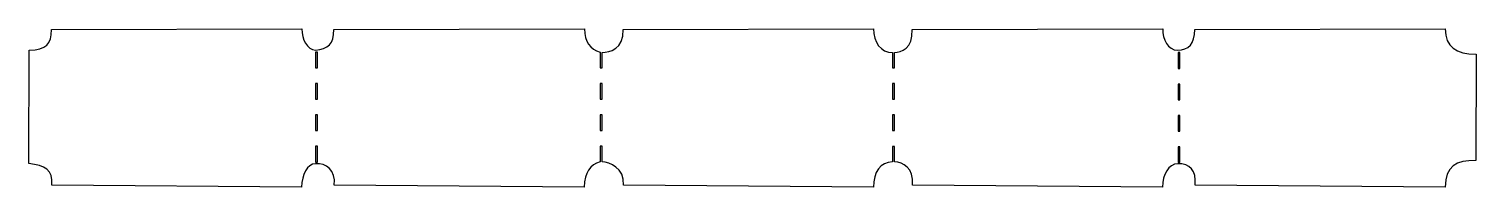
# Model space of a CAD drawing. Header units: centimetres. Extents: x -9.7 to 9.7, y -1.1 to 1.1.
import ezdxf

# ---------------------------------------------------------------- set-up
doc = ezdxf.new("R2010")
doc.units = ezdxf.units.CM
doc.header["$MEASUREMENT"] = 0
doc.layers.add('Layer 1', color=7, linetype='Continuous')

msp = doc.modelspace()

# ---------------------------------------------------------------- linework, layer by layer
at = {"layer": 'Layer 1', "color": 37, "lineweight": 25}
for points, knots in [([(9.71558, 0.7243), (9.4455, 0.72637), (9.30217, 0.82299), (9.30217, 1.0666), (9.30217, 1.0666), (9.30217, 1.0666), (5.93783, 1.05668), (5.93783, 1.05668), (5.93783, 1.05668), (5.93989, 0.86022), (5.8556, 0.78217), (5.7088, 0.77804), (5.7088, 0.77804), (5.57601, 0.78174), (5.50788, 0.92267), (5.50788, 1.0666), (5.50788, 1.0666), (5.50788, 1.0666), (2.14436, 1.05668), (2.14436, 1.05668), (2.14436, 1.05668), (2.15574, 0.80112), (1.99679, 0.74937), (1.90789, 0.74828), (1.90789, 0.74828), (1.90789, 0.74828), (1.90789, 0.54157), (1.90789, 0.54157), (1.90789, 0.54157), (1.90789, 0.54157), (1.88143, 0.54157), (1.88143, 0.54157), (1.88143, 0.54157), (1.88143, 0.54157), (1.88143, 0.7491), (1.88143, 0.7491), (1.88143, 0.7491), (1.7216, 0.74267), (1.62511, 0.89152), (1.62511, 1.0666), (1.62511, 1.0666), (1.62511, 1.0666), (-1.73841, 1.05668), (-1.73841, 1.05668), (-1.73841, 1.05668), (-1.72658, 0.79544), (-1.91954, 0.74728), (-2.01788, 0.74828), (-2.01788, 0.74828), (-2.01788, 0.74828), (-2.01788, 0.5424), (-2.01788, 0.5424), (-2.01788, 0.5424), (-2.01788, 0.5424), (-2.04434, 0.5424), (-2.04434, 0.5424), (-2.04434, 0.5424), (-2.04434, 0.5424), (-2.04434, 0.75159), (-2.04434, 0.75159), (-2.04434, 0.75159), (-2.18333, 0.79472), (-2.25683, 0.8934), (-2.25683, 1.06661), (-2.25683, 1.06661), (-2.25683, 1.06661), (-5.62117, 1.05669), (-5.62117, 1.05669), (-5.62117, 1.05669), (-5.61868, 0.86023), (-5.70061, 0.79718), (-5.86839, 0.77805), (-5.86839, 0.77805), (-5.98318, 0.79075), (-6.05112, 0.92268), (-6.05112, 1.06661), (-6.05112, 1.06661), (-6.05112, 1.06661), (-9.41464, 1.05669), (-9.41464, 1.05669), (-9.41464, 1.05669), (-9.41215, 0.85527), (-9.48028, 0.79129), (-9.7123, 0.77722), (-9.7123, 0.77722), (-9.7123, 0.77722), (-9.71561, -0.74827), (-9.71561, -0.74827), (-9.71561, -0.74827), (-9.50384, -0.77227), (-9.3886, -0.83375), (-9.40969, -1.03848), (-9.40969, -1.03848), (-9.40969, -1.03848), (-6.05362, -1.06659), (-6.05362, -1.06659), (-6.05362, -1.06659), (-6.05113, -0.89826), (-5.98277, -0.75537), (-5.86758, -0.75074), (-5.86758, -0.75074), (-5.72862, -0.7404), (-5.59513, -0.84035), (-5.6154, -1.03847), (-5.6154, -1.03847), (-5.6154, -1.03847), (-2.25933, -1.06658), (-2.25933, -1.06658), (-2.25933, -1.06658), (-2.25648, -0.86477), (-2.18252, -0.76505), (-2.04436, -0.72758), (-2.04436, -0.72758), (-2.04436, -0.72758), (-2.04436, -0.51591), (-2.04436, -0.51591), (-2.04436, -0.51591), (-2.04436, -0.51591), (-2.0179, -0.51591), (-2.0179, -0.51591), (-2.0179, -0.51591), (-2.0179, -0.51591), (-2.0179, -0.72592), (-2.0179, -0.72592), (-2.0179, -0.72592), (-1.92452, -0.73143), (-1.71389, -0.8036), (-1.73265, -1.03846), (-1.73265, -1.03846), (-1.73265, -1.03846), (1.6226, -1.06657), (1.6226, -1.06657), (1.6226, -1.06657), (1.62548, -0.86261), (1.71646, -0.72676), (1.8814, -0.72592), (1.8814, -0.72592), (1.8814, -0.72592), (1.8814, -0.51673), (1.8814, -0.51673), (1.8814, -0.51673), (1.8814, -0.51673), (1.90786, -0.51673), (1.90786, -0.51673), (1.90786, -0.51673), (1.90786, -0.51673), (1.90786, -0.72592), (1.90786, -0.72592), (1.90786, -0.72592), (2.01967, -0.73065), (2.16819, -0.80201), (2.14929, -1.03846), (2.14929, -1.03846), (2.14929, -1.03846), (5.50536, -1.06657), (5.50536, -1.06657), (5.50536, -1.06657), (5.50785, -0.89824), (5.58498, -0.75535), (5.70959, -0.75072), (5.70959, -0.75072), (5.8691, -0.74338), (5.96427, -0.84033), (5.94358, -1.03845), (5.94358, -1.03845), (5.94358, -1.03845), (9.29965, -1.06656), (9.29965, -1.06656), (9.29965, -1.06656), (9.30379, -0.78364), (9.44712, -0.70069), (9.71141, -0.70937), (9.71141, -0.70937), (9.71141, -0.70937), (9.71554, 0.72434), (9.71554, 0.72434), (9.71554, 0.72434), (9.71554, 0.72434), (9.71558, 0.7243), (9.71558, 0.7243)], [0, 0, 0, 0, 0.02173913, 0.02173913, 0.02173913, 0.02173913, 0.04347826, 0.04347826, 0.04347826, 0.04347826, 0.06521739, 0.06521739, 0.06521739, 0.06521739, 0.08695652, 0.08695652, 0.08695652, 0.08695652, 0.10869565, 0.10869565, 0.10869565, 0.10869565, 0.13043478, 0.13043478, 0.13043478, 0.13043478, 0.15217391, 0.15217391, 0.15217391, 0.15217391, 0.17391304, 0.17391304, 0.17391304, 0.17391304, 0.19565217, 0.19565217, 0.19565217, 0.19565217, 0.2173913, 0.2173913, 0.2173913, 0.2173913, 0.23913043, 0.23913043, 0.23913043, 0.23913043, 0.26086957, 0.26086957, 0.26086957, 0.26086957, 0.2826087, 0.2826087, 0.2826087, 0.2826087, 0.30434783, 0.30434783, 0.30434783, 0.30434783, 0.32608696, 0.32608696, 0.32608696, 0.32608696, 0.34782609, 0.34782609, 0.34782609, 0.34782609, 0.36956522, 0.36956522, 0.36956522, 0.36956522, 0.39130435, 0.39130435, 0.39130435, 0.39130435, 0.41304348, 0.41304348, 0.41304348, 0.41304348, 0.43478261, 0.43478261, 0.43478261, 0.43478261, 0.45652174, 0.45652174, 0.45652174, 0.45652174, 0.47826087, 0.47826087, 0.47826087, 0.47826087, 0.5, 0.5, 0.5, 0.5, 0.52173913, 0.52173913, 0.52173913, 0.52173913, 0.54347826, 0.54347826, 0.54347826, 0.54347826, 0.56521739, 0.56521739, 0.56521739, 0.56521739, 0.58695652, 0.58695652, 0.58695652, 0.58695652, 0.60869565, 0.60869565, 0.60869565, 0.60869565, 0.63043478, 0.63043478, 0.63043478, 0.63043478, 0.65217391, 0.65217391, 0.65217391, 0.65217391, 0.67391304, 0.67391304, 0.67391304, 0.67391304, 0.69565217, 0.69565217, 0.69565217, 0.69565217, 0.7173913, 0.7173913, 0.7173913, 0.7173913, 0.73913043, 0.73913043, 0.73913043, 0.73913043, 0.76086957, 0.76086957, 0.76086957, 0.76086957, 0.7826087, 0.7826087, 0.7826087, 0.7826087, 0.80434783, 0.80434783, 0.80434783, 0.80434783, 0.82608696, 0.82608696, 0.82608696, 0.82608696, 0.84782609, 0.84782609, 0.84782609, 0.84782609, 0.86956522, 0.86956522, 0.86956522, 0.86956522, 0.89130435, 0.89130435, 0.89130435, 0.89130435, 0.91304348, 0.91304348, 0.91304348, 0.91304348, 0.93478261, 0.93478261, 0.93478261, 0.93478261, 0.95652174, 0.95652174, 0.95652174, 0.95652174, 1, 1, 1, 1]), ([(-5.84192, 0.75406), (-5.84192, 0.75406), (-5.84192, 0.54239), (-5.84192, 0.54239), (-5.84192, 0.54239), (-5.84192, 0.54239), (-5.86838, 0.54239), (-5.86838, 0.54239), (-5.86838, 0.54239), (-5.86838, 0.54239), (-5.86838, 0.75406), (-5.86838, 0.75406), (-5.86838, 0.75406), (-5.86838, 0.75406), (-5.84192, 0.75406), (-5.84192, 0.75406)], [0, 0, 0, 0, 0.2, 0.2, 0.2, 0.2, 0.4, 0.4, 0.4, 0.4, 0.6, 0.6, 0.6, 0.6, 1, 1, 1, 1]), ([(5.74022, 0.74579), (5.74022, 0.74579), (5.74022, 0.53412), (5.74022, 0.53412), (5.74022, 0.53412), (5.74022, 0.53412), (5.71376, 0.53412), (5.71376, 0.53412), (5.71376, 0.53412), (5.71376, 0.53412), (5.71376, 0.74579), (5.71376, 0.74579), (5.71376, 0.74579), (5.71376, 0.74579), (5.74022, 0.74579), (5.74022, 0.74579)], [0, 0, 0, 0, 0.2, 0.2, 0.2, 0.2, 0.4, 0.4, 0.4, 0.4, 0.6, 0.6, 0.6, 0.6, 1, 1, 1, 1]), ([(-5.84192, 0.33073), (-5.84192, 0.33073), (-5.84192, 0.11906), (-5.84192, 0.11906), (-5.84192, 0.11906), (-5.84192, 0.11906), (-5.86838, 0.11906), (-5.86838, 0.11906), (-5.86838, 0.11906), (-5.86838, 0.11906), (-5.86838, 0.33073), (-5.86838, 0.33073), (-5.86838, 0.33073), (-5.86838, 0.33073), (-5.84192, 0.33073), (-5.84192, 0.33073)], [0, 0, 0, 0, 0.2, 0.2, 0.2, 0.2, 0.4, 0.4, 0.4, 0.4, 0.6, 0.6, 0.6, 0.6, 1, 1, 1, 1]), ([(-2.01786, 0.33073), (-2.01786, 0.33073), (-2.01786, 0.11906), (-2.01786, 0.11906), (-2.01786, 0.11906), (-2.01786, 0.11906), (-2.04432, 0.11906), (-2.04432, 0.11906), (-2.04432, 0.11906), (-2.04432, 0.11906), (-2.04432, 0.33073), (-2.04432, 0.33073), (-2.04432, 0.33073), (-2.04432, 0.33073), (-2.01786, 0.33073), (-2.01786, 0.33073)], [0, 0, 0, 0, 0.2, 0.2, 0.2, 0.2, 0.4, 0.4, 0.4, 0.4, 0.6, 0.6, 0.6, 0.6, 1, 1, 1, 1]), ([(1.90789, 0.3299), (1.90789, 0.3299), (1.90789, 0.11823), (1.90789, 0.11823), (1.90789, 0.11823), (1.90789, 0.11823), (1.88143, 0.11823), (1.88143, 0.11823), (1.88143, 0.11823), (1.88143, 0.11823), (1.88143, 0.3299), (1.88143, 0.3299), (1.88143, 0.3299), (1.88143, 0.3299), (1.90789, 0.3299), (1.90789, 0.3299)], [0, 0, 0, 0, 0.2, 0.2, 0.2, 0.2, 0.4, 0.4, 0.4, 0.4, 0.6, 0.6, 0.6, 0.6, 1, 1, 1, 1]), ([(5.74022, 0.32246), (5.74022, 0.32246), (5.74022, 0.11079), (5.74022, 0.11079), (5.74022, 0.11079), (5.74022, 0.11079), (5.71376, 0.11079), (5.71376, 0.11079), (5.71376, 0.11079), (5.71376, 0.11079), (5.71376, 0.32246), (5.71376, 0.32246), (5.71376, 0.32246), (5.71376, 0.32246), (5.74022, 0.32246), (5.74022, 0.32246)], [0, 0, 0, 0, 0.2, 0.2, 0.2, 0.2, 0.4, 0.4, 0.4, 0.4, 0.6, 0.6, 0.6, 0.6, 1, 1, 1, 1]), ([(-5.84192, -0.0926), (-5.84192, -0.0926), (-5.84192, -0.30427), (-5.84192, -0.30427), (-5.84192, -0.30427), (-5.84192, -0.30427), (-5.86838, -0.30427), (-5.86838, -0.30427), (-5.86838, -0.30427), (-5.86838, -0.30427), (-5.86838, -0.0926), (-5.86838, -0.0926), (-5.86838, -0.0926), (-5.86838, -0.0926), (-5.84192, -0.0926), (-5.84192, -0.0926)], [0, 0, 0, 0, 0.2, 0.2, 0.2, 0.2, 0.4, 0.4, 0.4, 0.4, 0.6, 0.6, 0.6, 0.6, 1, 1, 1, 1]), ([(-2.01786, -0.0926), (-2.01786, -0.0926), (-2.01786, -0.30427), (-2.01786, -0.30427), (-2.01786, -0.30427), (-2.01786, -0.30427), (-2.04432, -0.30427), (-2.04432, -0.30427), (-2.04432, -0.30427), (-2.04432, -0.30427), (-2.04432, -0.0926), (-2.04432, -0.0926), (-2.04432, -0.0926), (-2.04432, -0.0926), (-2.01786, -0.0926), (-2.01786, -0.0926)], [0, 0, 0, 0, 0.2, 0.2, 0.2, 0.2, 0.4, 0.4, 0.4, 0.4, 0.6, 0.6, 0.6, 0.6, 1, 1, 1, 1]), ([(1.90789, -0.09343), (1.90789, -0.09343), (1.90789, -0.3051), (1.90789, -0.3051), (1.90789, -0.3051), (1.90789, -0.3051), (1.88143, -0.3051), (1.88143, -0.3051), (1.88143, -0.3051), (1.88143, -0.3051), (1.88143, -0.09343), (1.88143, -0.09343), (1.88143, -0.09343), (1.88143, -0.09343), (1.90789, -0.09343), (1.90789, -0.09343)], [0, 0, 0, 0, 0.2, 0.2, 0.2, 0.2, 0.4, 0.4, 0.4, 0.4, 0.6, 0.6, 0.6, 0.6, 1, 1, 1, 1]), ([(5.74022, -0.10087), (5.74022, -0.10087), (5.74022, -0.31254), (5.74022, -0.31254), (5.74022, -0.31254), (5.74022, -0.31254), (5.71376, -0.31254), (5.71376, -0.31254), (5.71376, -0.31254), (5.71376, -0.31254), (5.71376, -0.10087), (5.71376, -0.10087), (5.71376, -0.10087), (5.71376, -0.10087), (5.74022, -0.10087), (5.74022, -0.10087)], [0, 0, 0, 0, 0.2, 0.2, 0.2, 0.2, 0.4, 0.4, 0.4, 0.4, 0.6, 0.6, 0.6, 0.6, 1, 1, 1, 1]), ([(-5.84192, -0.51594), (-5.84192, -0.51594), (-5.84192, -0.72761), (-5.84192, -0.72761), (-5.84192, -0.72761), (-5.84192, -0.72761), (-5.86838, -0.72761), (-5.86838, -0.72761), (-5.86838, -0.72761), (-5.86838, -0.72761), (-5.86838, -0.51594), (-5.86838, -0.51594), (-5.86838, -0.51594), (-5.86838, -0.51594), (-5.84192, -0.51594), (-5.84192, -0.51594)], [0, 0, 0, 0, 0.2, 0.2, 0.2, 0.2, 0.4, 0.4, 0.4, 0.4, 0.6, 0.6, 0.6, 0.6, 1, 1, 1, 1]), ([(5.74022, -0.52421), (5.74022, -0.52421), (5.74022, -0.73588), (5.74022, -0.73588), (5.74022, -0.73588), (5.74022, -0.73588), (5.71376, -0.73588), (5.71376, -0.73588), (5.71376, -0.73588), (5.71376, -0.73588), (5.71376, -0.52421), (5.71376, -0.52421), (5.71376, -0.52421), (5.71376, -0.52421), (5.74022, -0.52421), (5.74022, -0.52421)], [0, 0, 0, 0, 0.2, 0.2, 0.2, 0.2, 0.4, 0.4, 0.4, 0.4, 0.6, 0.6, 0.6, 0.6, 1, 1, 1, 1])]:
    msp.add_open_spline(points, degree=3, knots=knots, dxfattribs=at)

doc.saveas('drawing.dxf')
